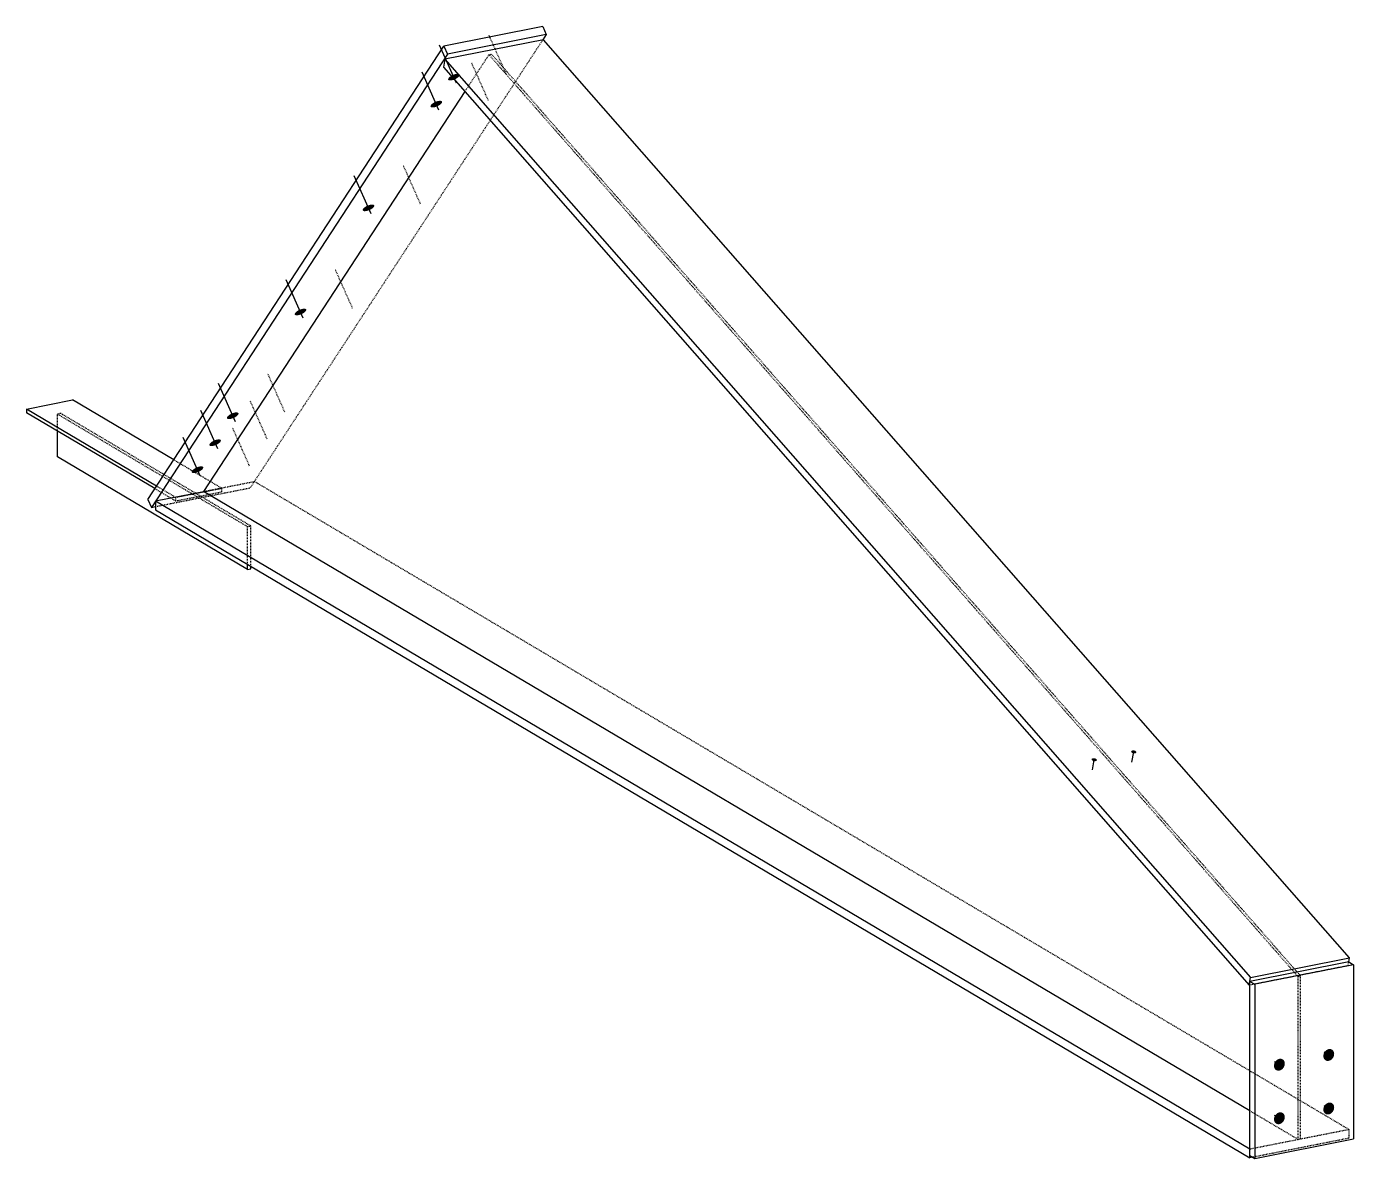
# Model space of a CAD drawing. Header units: millimetres. Extents: x 55 to 71827, y 8 to 3286.
# Drawn here: x 68337 to 71827, y 100 to 3079 of the extents above; entities that cross this region are included whole.
import ezdxf

# ---------------------------------------------------------------- set-up
doc = ezdxf.new("R2010")
doc.units = ezdxf.units.MM
doc.linetypes.add('DXK_LINE_DOT2', pattern=[3.9198, 1.9599, -1.9599])
doc.layers.add('STÅL', color=7, linetype='Continuous')

msp = doc.modelspace()

# ---------------------------------------------------------------- hatches: boundary and pattern name
at = {"layer": 'STÅL', "linetype": 'Continuous'}
for points in [[(69458.3, 2951.9), (69461.5, 2953.1), (69464.7, 2954.1), (69467.7, 2954.7), (69470.4, 2954.9), (69472.7, 2954.8), (69474.5, 2954.2), (69475.6, 2953.4), (69476.2, 2952.1), (69476, 2950.7), (69475.2, 2949), (69473.8, 2947.2), (69471.8, 2945.4), (69469.4, 2943.5), (69466.5, 2941.8), (69463.5, 2940.3), (69460.3, 2939.1), (69457.1, 2938.1), (69454.1, 2937.5), (69451.4, 2937.3), (69449.1, 2937.4), (69447.3, 2938), (69446.2, 2938.8), (69445.6, 2940), (69445.8, 2941.5), (69446.6, 2943.2), (69448, 2945), (69450, 2946.8), (69452.4, 2948.7), (69455.3, 2950.4)], [(69412, 2880.8), (69415.1, 2882.1), (69418.3, 2883), (69421.3, 2883.6), (69424, 2883.9), (69426.3, 2883.7), (69428.1, 2883.2), (69429.2, 2882.3), (69429.8, 2881.1), (69429.7, 2879.6), (69428.9, 2877.9), (69427.4, 2876.2), (69425.5, 2874.3), (69423, 2872.5), (69420.2, 2870.8), (69417.1, 2869.3), (69413.9, 2868), (69410.7, 2867), (69407.7, 2866.4), (69405, 2866.2), (69402.7, 2866.4), (69401, 2866.9), (69399.8, 2867.8), (69399.2, 2869), (69399.4, 2870.5), (69400.2, 2872.1), (69401.6, 2873.9), (69403.6, 2875.8), (69406, 2877.6), (69408.9, 2879.3)], [(69233.7, 2607.8), (69236.9, 2609), (69240.1, 2610), (69243.1, 2610.6), (69245.8, 2610.8), (69248.1, 2610.7), (69249.8, 2610.1), (69251, 2609.3), (69251.5, 2608), (69251.4, 2606.6), (69250.6, 2604.9), (69249.2, 2603.1), (69247.2, 2601.3), (69244.7, 2599.4), (69241.9, 2597.7), (69238.8, 2596.2), (69235.6, 2595), (69232.5, 2594), (69229.5, 2593.4), (69226.8, 2593.2), (69224.5, 2593.3), (69222.7, 2593.9), (69221.5, 2594.7), (69221, 2595.9), (69221.1, 2597.4), (69221.9, 2599.1), (69223.3, 2600.9), (69225.3, 2602.7), (69227.8, 2604.6), (69230.6, 2606.3)], [(69054.8, 2333.7), (69058, 2335), (69061.2, 2335.9), (69064.2, 2336.5), (69066.9, 2336.8), (69069.1, 2336.6), (69070.9, 2336.1), (69072.1, 2335.2), (69072.6, 2334), (69072.5, 2332.5), (69071.7, 2330.8), (69070.3, 2329), (69068.3, 2327.2), (69065.8, 2325.4), (69063, 2323.7), (69059.9, 2322.2), (69056.7, 2320.9), (69053.6, 2319.9), (69050.6, 2319.3), (69047.9, 2319.1), (69045.6, 2319.3), (69043.8, 2319.8), (69042.6, 2320.7), (69042.1, 2321.9), (69042.2, 2323.4), (69043, 2325), (69044.4, 2326.8), (69046.4, 2328.7), (69048.9, 2330.5), (69051.7, 2332.2)], [(68876.6, 2060.7), (68879.7, 2061.9), (68882.9, 2062.9), (68885.9, 2063.5), (68888.6, 2063.7), (68890.9, 2063.6), (68892.7, 2063), (68893.9, 2062.1), (68894.4, 2060.9), (68894.3, 2059.5), (68893.5, 2057.8), (68892, 2056), (68890.1, 2054.1), (68887.6, 2052.3), (68884.8, 2050.6), (68881.7, 2049.1), (68878.5, 2047.9), (68875.3, 2046.9), (68872.3, 2046.3), (68869.6, 2046.1), (68867.3, 2046.2), (68865.6, 2046.7), (68864.4, 2047.6), (68863.8, 2048.8), (68864, 2050.3), (68864.8, 2052), (68866.2, 2053.8), (68868.2, 2055.6), (68870.6, 2057.4), (68873.5, 2059.1)], [(68830.2, 1989.6), (68833.4, 1990.9), (68836.5, 1991.8), (68839.5, 1992.4), (68842.2, 1992.7), (68844.5, 1992.5), (68846.3, 1992), (68847.5, 1991.1), (68848, 1989.9), (68847.9, 1988.4), (68847.1, 1986.7), (68845.7, 1984.9), (68843.7, 1983.1), (68841.2, 1981.3), (68838.4, 1979.6), (68835.3, 1978.1), (68832.1, 1976.8), (68828.9, 1975.8), (68825.9, 1975.2), (68823.2, 1975), (68821, 1975.2), (68819.2, 1975.7), (68818, 1976.6), (68817.5, 1977.8), (68817.6, 1979.3), (68818.4, 1980.9), (68819.8, 1982.7), (68821.8, 1984.6), (68824.3, 1986.4), (68827.1, 1988.1)], [(68783.8, 1918.6), (68787, 1919.8), (68790.1, 1920.8), (68793.1, 1921.4), (68795.8, 1921.6), (68798.1, 1921.5), (68799.9, 1920.9), (68801.1, 1920), (68801.6, 1918.8), (68801.5, 1917.4), (68800.7, 1915.7), (68799.3, 1913.9), (68797.3, 1912), (68794.8, 1910.2), (68792, 1908.5), (68788.9, 1907), (68785.7, 1905.7), (68782.6, 1904.8), (68779.6, 1904.2), (68776.9, 1903.9), (68774.6, 1904.1), (68772.8, 1904.6), (68771.6, 1905.5), (68771.1, 1906.7), (68771.2, 1908.2), (68772, 1909.9), (68773.4, 1911.7), (68775.4, 1913.5), (68777.9, 1915.3), (68780.7, 1917)], [(71144.7, 1145.8), (71143.3, 1146.1), (71141.9, 1146.6), (71140.7, 1147.2), (71139.8, 1147.9), (71139, 1148.7), (71138.6, 1149.6), (71138.4, 1150.4), (71138.5, 1151.2), (71139, 1151.9), (71139.7, 1152.6), (71140.6, 1153.1), (71141.8, 1153.4), (71143.1, 1153.6), (71144.5, 1153.6), (71146, 1153.5), (71147.4, 1153.1), (71148.7, 1152.6), (71149.9, 1152), (71150.9, 1151.3), (71151.6, 1150.5), (71152.1, 1149.7), (71152.3, 1148.8), (71152.1, 1148), (71151.7, 1147.3), (71151, 1146.7), (71150, 1146.2), (71148.9, 1145.8), (71147.5, 1145.6), (71146.1, 1145.6)], [(71248.6, 1166.3), (71247.2, 1166.6), (71245.8, 1167.1), (71244.7, 1167.7), (71243.7, 1168.4), (71242.9, 1169.2), (71242.5, 1170.1), (71242.3, 1170.9), (71242.5, 1171.7), (71242.9, 1172.4), (71243.6, 1173.1), (71244.6, 1173.6), (71245.7, 1173.9), (71247, 1174.1), (71248.5, 1174.1), (71249.9, 1174), (71251.3, 1173.6), (71252.7, 1173.2), (71253.8, 1172.6), (71254.8, 1171.8), (71255.6, 1171), (71256, 1170.2), (71256.2, 1169.4), (71256, 1168.6), (71255.6, 1167.8), (71254.9, 1167.2), (71253.9, 1166.7), (71252.8, 1166.3), (71251.5, 1166.2), (71250, 1166.1)], [(71750.7, 379.3), (71752.7, 382.1), (71755.1, 384.5), (71757.8, 386.3), (71760.8, 387.6), (71763.7, 388.2), (71766.7, 388.1), (71769.4, 387.3), (71771.8, 385.9), (71773.8, 383.8), (71775.3, 381.3), (71776.2, 378.4), (71776.5, 375.3), (71776.2, 372), (71775.3, 368.7), (71773.8, 365.6), (71771.8, 362.8), (71769.4, 360.4), (71766.6, 358.6), (71763.7, 357.3), (71760.7, 356.7), (71757.8, 356.8), (71755.1, 357.6), (71752.7, 359.1), (71750.7, 361.1), (71749.2, 363.6), (71748.3, 366.5), (71748, 369.7), (71748.3, 372.9), (71749.2, 376.2)], [(71620.8, 353.7), (71622.8, 356.5), (71625.2, 358.8), (71627.9, 360.7), (71630.9, 361.9), (71633.8, 362.5), (71636.8, 362.4), (71639.5, 361.6), (71641.9, 360.2), (71643.9, 358.2), (71645.4, 355.7), (71646.3, 352.8), (71646.6, 349.6), (71646.3, 346.3), (71645.4, 343.1), (71643.9, 340), (71641.9, 337.2), (71639.5, 334.8), (71636.7, 332.9), (71633.8, 331.7), (71630.8, 331.1), (71627.9, 331.2), (71625.2, 332), (71622.8, 333.4), (71620.8, 335.4), (71619.3, 337.9), (71618.4, 340.8), (71618, 344), (71618.4, 347.3), (71619.3, 350.6)], [(71750.7, 238.4), (71752.7, 241.2), (71755.1, 243.5), (71757.8, 245.4), (71760.8, 246.6), (71763.7, 247.2), (71766.7, 247.1), (71769.4, 246.3), (71771.8, 244.9), (71773.8, 242.9), (71775.3, 240.4), (71776.2, 237.5), (71776.5, 234.3), (71776.2, 231), (71775.3, 227.8), (71773.8, 224.7), (71771.8, 221.9), (71769.4, 219.5), (71766.6, 217.6), (71763.7, 216.4), (71760.7, 215.8), (71757.8, 215.9), (71755.1, 216.7), (71752.7, 218.1), (71750.7, 220.1), (71749.2, 222.6), (71748.3, 225.5), (71748, 228.7), (71748.3, 232), (71749.2, 235.2)], [(71620.8, 212.7), (71622.8, 215.5), (71625.2, 217.9), (71627.9, 219.7), (71630.9, 221), (71633.8, 221.6), (71636.8, 221.5), (71639.5, 220.7), (71641.9, 219.3), (71643.9, 217.2), (71645.4, 214.7), (71646.3, 211.8), (71646.6, 208.7), (71646.3, 205.4), (71645.4, 202.1), (71643.9, 199), (71641.9, 196.2), (71639.5, 193.8), (71636.7, 192), (71633.8, 190.7), (71630.8, 190.1), (71627.9, 190.2), (71625.2, 191), (71622.8, 192.5), (71620.8, 194.5), (71619.3, 197), (71618.4, 199.9), (71618, 203), (71618.4, 206.3), (71619.3, 209.6)]]:
    msp.add_hatch(color=96, dxfattribs=at).paths.add_polyline_path(points)

# ---------------------------------------------------------------- linework, layer by layer
at = {"layer": 'STÅL', "color": 2, "linetype": 'Continuous'}
for p, q in [((69694.4, 3079.3), (69434.6, 3028)), ((69694.4, 3079.3), (69703.8, 3058.2)), ((69696.7, 3044.4), (69436.9, 2993.1)), ((69703.8, 3058.2), (69444, 3006.9)), ((69703.8, 3058.2), (69694.5, 3044)), ((71816.5, 627.7), (69696.7, 3044.4)), ((68655.7, 1834.8), (69434.6, 3028)), ((69444, 3006.9), (68665.1, 1813.7)), ((69434.6, 3028), (69444, 3006.9)), ((69436.9, 2993.1), (69433.4, 2972.6)), ((69433.4, 2972.6), (71553.2, 555.9)), ((69436.9, 2993.1), (71556.7, 576.4)), ((69489.8, 2908.3), (68802.6, 1855.6)), ((68336.7, 2072.3), (68457.9, 2096.3)), ((68723.7, 1938.9), (68457.9, 2096.3)), ((68678.6, 1869.8), (68336.7, 2072.3)), ((68336.7, 2072.3), (68336.7, 2062.9)), ((68674.1, 1863), (68336.7, 2062.9)), ((68418, 1946.5), (68418, 2014.8)), ((68918, 1650.3), (68418, 1946.5)), ((68676.1, 1830.6), (68802.6, 1855.6)), ((71554.9, 225.1), (68802.6, 1855.6)), ((68655.7, 1834.8), (68665.1, 1813.7)), ((68665.1, 1813.7), (68676.1, 1815.9)), ((68676.1, 1830.6), (68676.1, 1807.1)), ((68676.1, 1830.6), (71554.9, 125.3)), ((68676.1, 1807.1), (71554.9, 101.8)), ((68918, 1650.3), (68918, 1663.9)), ((68918, 1650.3), (68926.6, 1652)), ((68926.6, 1652), (68926.6, 1658.7)), ((71814.7, 617.3), (71554.9, 566)), ((71556.7, 576.4), (71816.5, 627.7)), ((71827.2, 609.9), (71567.4, 558.6)), ((71814.7, 617.3), (71816.5, 627.7)), ((71814.7, 617.3), (71827.2, 609.9)), ((71827.2, 609.9), (71827.2, 151.3)), ((71553.2, 555.9), (71556.7, 576.4)), ((71554.9, 566), (71567.4, 558.6)), ((71554.9, 107.4), (71554.9, 566)), ((71567.4, 558.6), (71567.4, 100)), ((71554.9, 556.3), (71553.2, 555.9)), ((71567.4, 100), (71827.2, 151.3)), ((71554.9, 101.8), (71554.9, 125.3)), ((71554.9, 107.4), (71567.4, 100)), ((71562, 103.2), (71554.9, 101.8))]:
    msp.add_line(p, q, dxfattribs=at)
at = {"layer": 'STÅL', "color": 7, "linetype": 'DXK_LINE_DOT2'}
for p, q in [((69694.5, 3044), (68924.9, 1865)), ((69553.1, 3005.2), (69489.8, 2908.3)), ((69553.1, 3005.2), (69560, 3006.6)), ((71681.3, 579), (69553.1, 3005.2)), ((71688.3, 580.3), (69560, 3006.6)), ((68426.6, 2061), (68418, 2059.3)), ((68926.6, 1764.8), (68426.6, 2061)), ((68418, 2014.8), (68418, 2059.3)), ((68418, 2059.3), (68918, 1763.1)), ((68850, 1864), (68723.7, 1938.9)), ((68728.7, 1830.7), (68674.1, 1863)), ((68676.1, 1815.9), (68924.9, 1865)), ((68728.7, 1840.1), (68678.6, 1869.8)), ((68728.7, 1840.1), (68850, 1864)), ((68728.7, 1830.7), (68850, 1854.6)), ((68802.6, 1855.6), (68935.9, 1881.9)), ((68850, 1854.6), (68850, 1864)), ((71814.7, 176.6), (68935.9, 1881.9)), ((68728.7, 1840.1), (68728.7, 1830.7)), ((68918, 1763.1), (68926.6, 1764.8)), ((68918, 1663.9), (68918, 1763.1)), ((68926.6, 1658.7), (68926.6, 1764.8)), ((71813, 607.2), (71554.9, 556.3)), ((71813, 607.2), (71814.7, 617.3)), ((71688.3, 580.3), (71681.3, 579)), ((71681.3, 150.2), (71681.3, 579)), ((71688.3, 151.6), (71688.3, 580.3)), ((71681.3, 150.2), (71554.9, 225.1)), ((71554.9, 125.3), (71814.7, 176.6)), ((71814.7, 176.6), (71814.7, 153.1)), ((71814.7, 153.1), (71562, 103.2))]:
    msp.add_line(p, q, dxfattribs=at)
at = {"layer": 'STÅL', "color": 96, "linetype": 'DXK_LINE_DOT2'}
for p, q in [((69597.9, 2955.7), (69553.4, 3056.2)), ((69551.5, 2884.7), (69507, 2985.1)), ((69373.3, 2611.6), (69328.7, 2712.1)), ((69194.4, 2337.5), (69149.8, 2438)), ((69016.1, 2064.5), (68971.6, 2165)), ((68969.8, 1993.4), (68925.2, 2093.9)), ((68923.4, 1922.4), (68878.8, 2022.9))]:
    msp.add_line(p, q, dxfattribs=at)
at = {"layer": 'STÅL', "color": 96, "linetype": 'Continuous'}
for p, q in [((69468, 2930.1), (69423.4, 3030.5)), ((69421.6, 2859), (69377.1, 2959.5)), ((69243.4, 2586), (69198.8, 2686.4)), ((69064.5, 2311.9), (69019.9, 2412.4)), ((68886.2, 2038.8), (68841.7, 2139.3)), ((68839.8, 1967.8), (68795.3, 2068.3)), ((68793.5, 1896.7), (68748.9, 1997.2)), ((71244.6, 1143.1), (71249.2, 1170.1)), ((71140.7, 1122.6), (71145.3, 1149.6)), ((71638.6, 343.1), (71619.8, 354.2)), ((71768.5, 368.8), (71749.7, 379.9)), ((71638.6, 202.2), (71619.8, 213.3)), ((71768.5, 227.8), (71749.7, 238.9))]:
    msp.add_line(p, q, dxfattribs=at)

doc.saveas('drawing.dxf')
